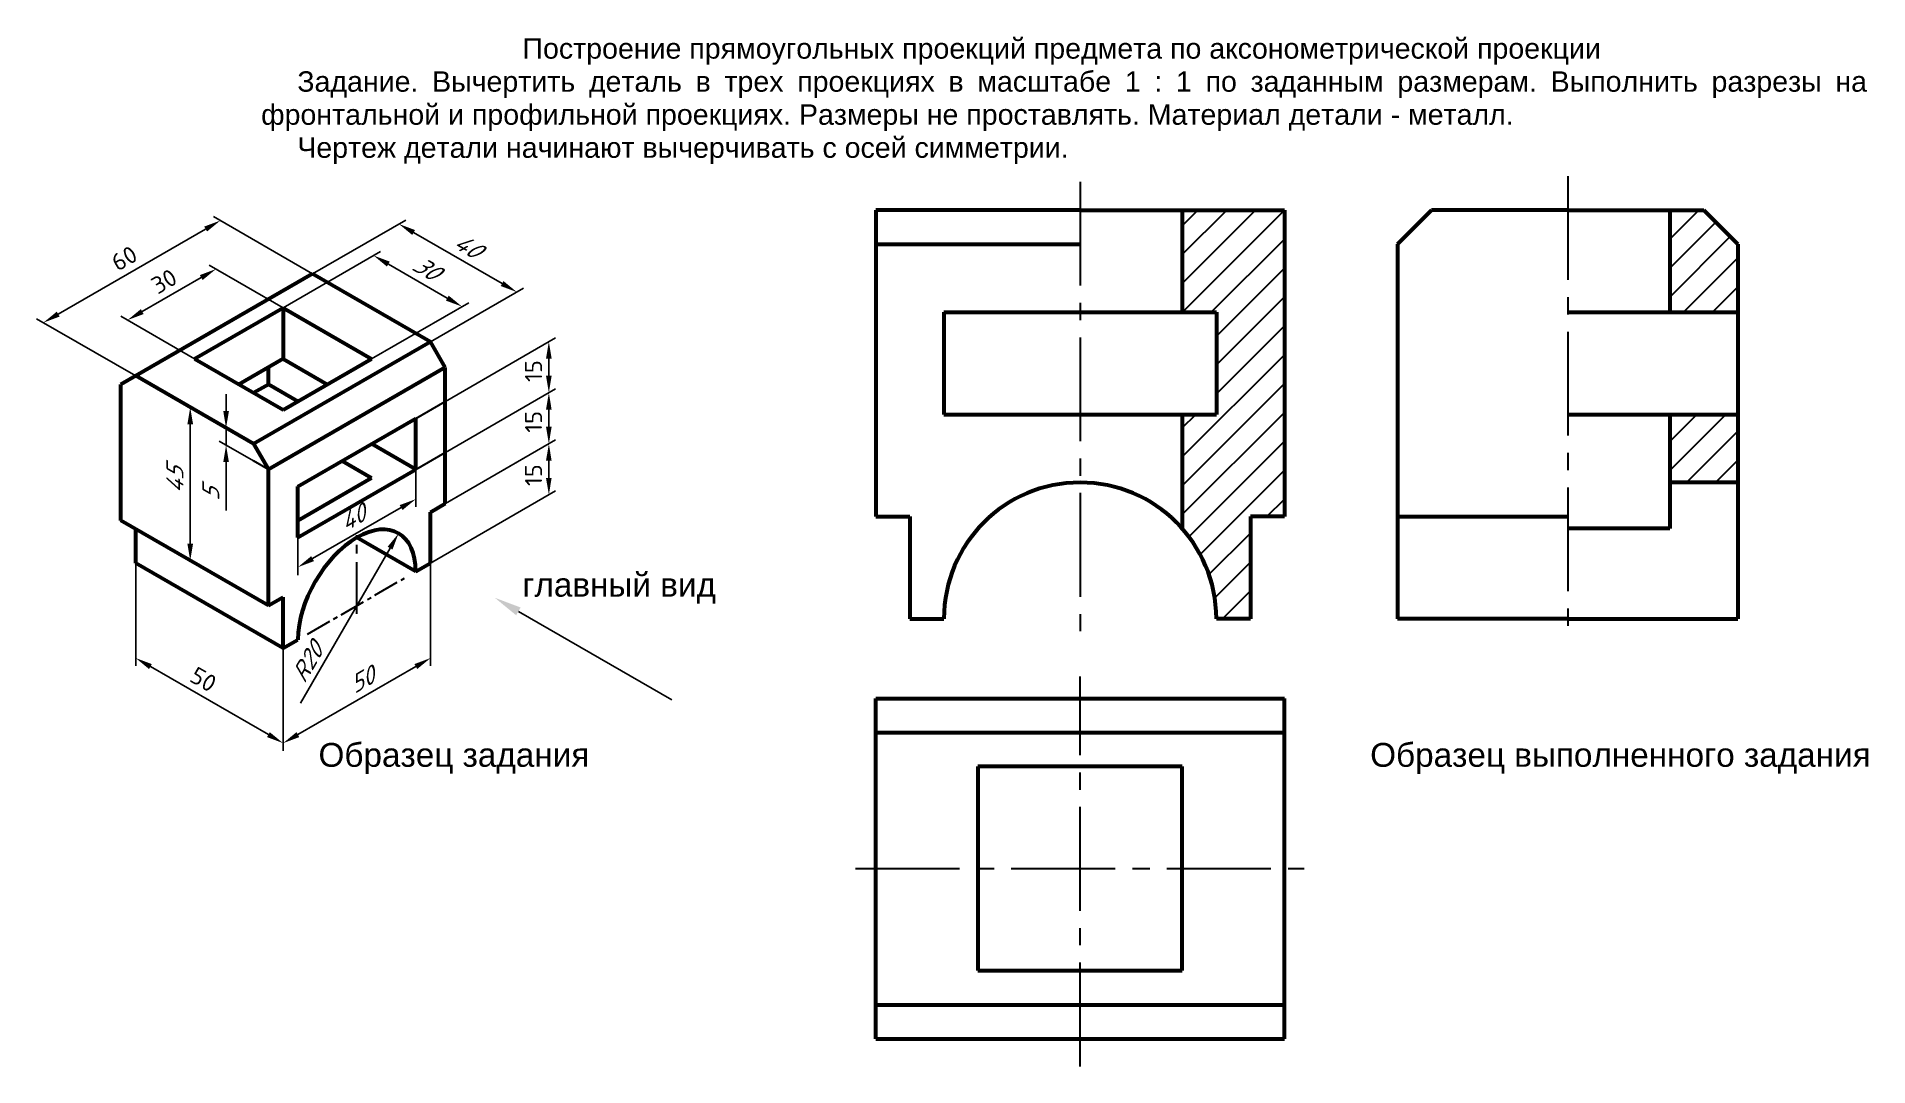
# Model space of a CAD drawing. Header units: millimetres. Extents: x 391 to 660, y 145 to 297.
import ezdxf
from ezdxf import colors
from ezdxf.entities.mleader import LeaderData, LeaderLine
from ezdxf.math import Vec2, Vec3

# ---------------------------------------------------------------- set-up
doc = ezdxf.new("R2010")
doc.units = ezdxf.units.MM
doc.linetypes.add('CENTER2', pattern=[28.575, 19.05, -3.175, 3.175, -3.175])
for name, color, linetype, lineweight in [('OSI', 2, 'CENTER2', 30), ('OSN', 3, 'Continuous', 60), ('RAZM', 1, 'Continuous', 30), ('TONK', 6, 'Continuous', 30)]:
    doc.layers.add(name, color=color, linetype=linetype, lineweight=lineweight)
doc.layers.add('ТЕКСТ', color=2, linetype='Continuous', plot=False)
doc.styles.add('-30', font='simplex.shx')
doc.styles.add('30', font='simplex.shx', dxfattribs={"oblique": 30})
doc.styles.add('Ar', font='ARIAL.TTF')
doc.dimstyles.new('Copy of gal-r30', dxfattribs={"dimtxt": 2.5, "dimasz": 2.5, "dimexe": 1, "dimexo": 0, "dimgap": 1, "dimtad": 1, "dimdec": 1, "dimlfac": 2, "dimtxsty": '30', "dimcen": -2.5, "dimadec": 0, "dimazin": 0, "dimtfac": 1, "dimtdec": 1, "dimtmove": 0, "dimatfit": 3, "dimfxl": 1, "dimarcsym": 0})
doc.dimstyles.new('Copy(2) of gal-r-30', dxfattribs={"dimtxt": 2.5, "dimasz": 2.5, "dimexe": 1, "dimexo": 0, "dimgap": 1, "dimtad": 1, "dimdec": 1, "dimlfac": 2, "dimtxsty": '-30', "dimcen": -2.5, "dimadec": 0, "dimazin": 0, "dimtfac": 1, "dimtdec": 1, "dimtmove": 0, "dimatfit": 2, "dimfxl": 1, "dimarcsym": 0})
pattern_1 = [(45, (423.2173, 0), (-2.12132, 2.12132), [])]

# ---------------------------------------------------------------- blocks, each defined once
blk = doc.blocks.new('*D13')
at = {"layer": 'Defpoints', "color": 0, "transparency": 16777216}
for p in [(417.21, 262.51), (427.07, 256.82), (414.08, 249.32)]:
    blk.add_point(p, dxfattribs=at)
at = {"layer": 'RAZM', "color": 0, "lineweight": -2, "transparency": 16777216}
for p, q in [((406.38, 256.26), (415.04, 261.26)), ((427.07, 256.82), (416.21, 263.09)), ((414.08, 249.32), (403.22, 255.59))]:
    blk.add_line(p, q, dxfattribs=at)
at = {"layer": 'RAZM', "color": 0, "transparency": 16777216}
for points in [[(414.84, 261.62), (415.25, 260.9), (417.21, 262.51)], [(406.18, 256.62), (406.59, 255.9), (404.22, 255.01)]]:
    blk.add_solid(points, dxfattribs=at)
at = {"layer": 'RAZM', "color": 0, "transparency": 16777216, "insert": (409.59, 260.71), "char_height": 2.5, "attachment_point": 5, "rotation": 30, "style": '-30'}
blk.add_mtext('30', dxfattribs=at)
blk = doc.blocks.new('*D14')
at = {"layer": 'Defpoints', "color": 0, "transparency": 16777216}
for p in [(417.86, 269.64), (431.4, 261.82), (405.42, 246.82)]:
    blk.add_point(p, dxfattribs=at)
at = {"layer": 'RAZM', "color": 0, "lineweight": -2, "transparency": 16777216}
for p, q in [((431.4, 261.82), (416.86, 270.22)), ((394.04, 255.89), (415.69, 268.39)), ((405.42, 246.82), (390.87, 255.22))]:
    blk.add_line(p, q, dxfattribs=at)
at = {"layer": 'RAZM', "color": 0, "transparency": 16777216}
for points in [[(415.48, 268.75), (415.9, 268.03), (417.86, 269.64)], [(393.83, 256.25), (394.25, 255.53), (391.87, 254.64)]]:
    blk.add_solid(points, dxfattribs=at)
at = {"layer": 'RAZM', "color": 0, "transparency": 16777216, "insert": (403.74, 264.09), "char_height": 2.5, "attachment_point": 5, "rotation": 30, "style": '-30'}
blk.add_mtext('60', dxfattribs=at)
blk = doc.blocks.new('*D15')
at = {"layer": 'Defpoints', "color": 0, "transparency": 16777216}
for p in [(427.07, 256.82), (453.35, 256.99), (440.06, 249.32)]:
    blk.add_point(p, dxfattribs=at)
at = {"layer": 'RAZM', "color": 0, "lineweight": -2, "transparency": 16777216}
for p, q in [((427.07, 256.82), (441.36, 265.07)), ((442.52, 263.24), (451.18, 258.24)), ((440.06, 249.32), (454.35, 257.57))]:
    blk.add_line(p, q, dxfattribs=at)
at = {"layer": 'RAZM', "color": 0, "transparency": 16777216}
for points in [[(442.73, 263.6), (442.31, 262.88), (440.36, 264.49)], [(451.39, 258.6), (450.97, 257.88), (453.35, 256.99)]]:
    blk.add_solid(points, dxfattribs=at)
at = {"layer": 'RAZM', "color": 0, "transparency": 16777216, "insert": (447.98, 262.69), "char_height": 2.5, "attachment_point": 5, "rotation": 330, "style": '30'}
blk.add_mtext('30', dxfattribs=at)
blk = doc.blocks.new('*D16')
at = {"layer": 'Defpoints', "color": 0, "transparency": 16777216}
for p in [(431.4, 261.82), (461.39, 259.13), (448.72, 251.82)]:
    blk.add_point(p, dxfattribs=at)
at = {"layer": 'RAZM', "color": 0, "lineweight": -2, "transparency": 16777216}
for p, q in [((431.4, 261.82), (445.07, 269.71)), ((446.23, 267.88), (459.22, 260.38)), ((448.72, 251.82), (462.39, 259.71))]:
    blk.add_line(p, q, dxfattribs=at)
at = {"layer": 'RAZM', "color": 0, "transparency": 16777216}
for points in [[(446.44, 268.24), (446.03, 267.52), (444.07, 269.13)], [(459.43, 260.74), (459.02, 260.02), (461.39, 259.13)]]:
    blk.add_solid(points, dxfattribs=at)
at = {"layer": 'RAZM', "color": 0, "transparency": 16777216, "insert": (454.06, 265.96), "char_height": 2.5, "attachment_point": 5, "rotation": 330, "style": '30'}
blk.add_mtext('40', dxfattribs=at)
blk = doc.blocks.new('*D17')
at = {"layer": 'Defpoints', "color": 0, "transparency": 16777216}
for p in [(466.09, 236.84), (448.72, 226.82), (448.72, 219.32)]:
    blk.add_point(p, dxfattribs=at)
at = {"layer": 'RAZM', "color": 0, "lineweight": -2, "transparency": 16777216}
for p, q in [((448.72, 226.82), (467.09, 237.42)), ((466.09, 231.84), (466.09, 234.34)), ((448.72, 219.32), (467.09, 229.92))]:
    blk.add_line(p, q, dxfattribs=at)
at = {"layer": 'RAZM', "color": 0, "transparency": 16777216}
for points in [[(465.67, 234.34), (466.5, 234.34), (466.09, 236.84)], [(465.67, 231.84), (466.5, 231.84), (466.09, 229.34)]]:
    blk.add_solid(points, dxfattribs=at)
at = {"layer": 'RAZM', "color": 0, "transparency": 16777216, "insert": (463.84, 232.24), "char_height": 2.5, "attachment_point": 5, "rotation": 90, "style": '-30'}
blk.add_mtext('15', dxfattribs=at)
blk = doc.blocks.new('*D18')
at = {"layer": 'Defpoints', "color": 0, "transparency": 16777216}
for p in [(466.09, 244.34), (450.89, 235.57), (450.89, 228.07)]:
    blk.add_point(p, dxfattribs=at)
at = {"layer": 'RAZM', "color": 0, "lineweight": -2, "transparency": 16777216}
for p, q in [((450.89, 235.57), (467.09, 244.92)), ((466.09, 239.34), (466.09, 241.84)), ((450.89, 228.07), (467.09, 237.42))]:
    blk.add_line(p, q, dxfattribs=at)
at = {"layer": 'RAZM', "color": 0, "transparency": 16777216}
for points in [[(465.67, 241.84), (466.5, 241.84), (466.09, 244.34)], [(465.67, 239.34), (466.5, 239.34), (466.09, 236.84)]]:
    blk.add_solid(points, dxfattribs=at)
at = {"layer": 'RAZM', "color": 0, "transparency": 16777216, "insert": (463.84, 240.07), "char_height": 2.5, "attachment_point": 5, "rotation": 90, "style": '-30'}
blk.add_mtext('15', dxfattribs=at)
blk = doc.blocks.new('*D19')
at = {"layer": 'Defpoints', "color": 0, "transparency": 16777216}
for p in [(466.09, 251.84), (450.89, 243.07), (450.89, 235.57)]:
    blk.add_point(p, dxfattribs=at)
at = {"layer": 'RAZM', "color": 0, "lineweight": -2, "transparency": 16777216}
for p, q in [((450.89, 243.07), (467.09, 252.42)), ((466.09, 246.84), (466.09, 249.34)), ((450.89, 235.57), (467.09, 244.92))]:
    blk.add_line(p, q, dxfattribs=at)
at = {"layer": 'RAZM', "color": 0, "transparency": 16777216}
for points in [[(465.67, 249.34), (466.5, 249.34), (466.09, 251.84)], [(465.67, 246.84), (466.5, 246.84), (466.09, 244.34)]]:
    blk.add_solid(points, dxfattribs=at)
at = {"layer": 'RAZM', "color": 0, "transparency": 16777216, "insert": (463.84, 247.53), "char_height": 2.5, "attachment_point": 5, "rotation": 90, "style": '-30'}
blk.add_mtext('15', dxfattribs=at)
blk = doc.blocks.new('*D20')
at = {"layer": 'Defpoints', "color": 0, "transparency": 16777216}
for p in [(446.56, 233.07), (446.56, 228.72), (429.24, 223.07)]:
    blk.add_point(p, dxfattribs=at)
at = {"layer": 'RAZM', "color": 0, "lineweight": -2, "transparency": 16777216}
for p, q in [((446.56, 233.07), (446.56, 227.56)), ((431.4, 219.97), (444.39, 227.47)), ((429.24, 223.07), (429.24, 217.56))]:
    blk.add_line(p, q, dxfattribs=at)
at = {"layer": 'RAZM', "color": 0, "transparency": 16777216}
for points in [[(444.18, 227.83), (444.6, 227.11), (446.56, 228.72)], [(431.19, 220.33), (431.61, 219.61), (429.24, 218.72)]]:
    blk.add_solid(points, dxfattribs=at)
at = {"layer": 'RAZM', "color": 0, "transparency": 16777216, "insert": (437.17, 225.9), "char_height": 2.5, "attachment_point": 5, "rotation": 30, "style": '30'}
blk.add_mtext('40', dxfattribs=at)
blk = doc.blocks.new('*D21')
at = {"layer": 'Defpoints', "color": 0, "transparency": 16777216}
for p in [(448.72, 219.32), (427.07, 206.82), (448.72, 205.37)]:
    blk.add_point(p, dxfattribs=at)
at = {"layer": 'RAZM', "color": 0, "lineweight": -2, "transparency": 16777216}
for p, q in [((448.72, 219.32), (448.72, 204.22)), ((427.07, 206.82), (427.07, 191.72)), ((429.24, 194.12), (446.56, 204.12))]:
    blk.add_line(p, q, dxfattribs=at)
at = {"layer": 'RAZM', "color": 0, "transparency": 16777216}
for points in [[(446.35, 204.48), (446.76, 203.76), (448.72, 205.37)], [(429.03, 194.48), (429.44, 193.76), (427.07, 192.87)]]:
    blk.add_solid(points, dxfattribs=at)
at = {"layer": 'RAZM', "color": 0, "transparency": 16777216, "insert": (438.52, 202.08), "char_height": 2.5, "attachment_point": 5, "rotation": 30, "style": '30'}
blk.add_mtext('50', dxfattribs=at)
blk = doc.blocks.new('*D22')
at = {"layer": 'Defpoints', "color": 0, "transparency": 16777216}
for p in [(405.42, 219.32), (427.07, 206.82), (427.07, 192.87)]:
    blk.add_point(p, dxfattribs=at)
at = {"layer": 'RAZM', "color": 0, "lineweight": -2, "transparency": 16777216}
for p, q in [((405.42, 219.32), (405.42, 204.22)), ((427.07, 206.82), (427.07, 191.72)), ((407.58, 204.12), (424.91, 194.12))]:
    blk.add_line(p, q, dxfattribs=at)
at = {"layer": 'RAZM', "color": 0, "transparency": 16777216}
for points in [[(407.79, 204.48), (407.38, 203.76), (405.42, 205.37)], [(425.11, 194.48), (424.7, 193.76), (427.07, 192.87)]]:
    blk.add_solid(points, dxfattribs=at)
at = {"layer": 'RAZM', "color": 0, "transparency": 16777216, "insert": (415.36, 202.23), "char_height": 2.5, "attachment_point": 5, "rotation": 330, "style": '-30'}
blk.add_mtext('50', dxfattribs=at)
blk = doc.blocks.new('*D23')
at = {"layer": 'Defpoints', "color": 0, "transparency": 16777216}
for p in [(411.35, 243.39), (411.35, 220.89), (413.43, 219.69)]:
    blk.add_point(p, dxfattribs=at)
at = {"layer": 'RAZM', "color": 0, "lineweight": -2, "transparency": 16777216}
for p, q in [((411.35, 243.39), (414.43, 241.62)), ((413.43, 239.69), (413.43, 222.19)), ((411.35, 220.89), (414.43, 219.12))]:
    blk.add_line(p, q, dxfattribs=at)
at = {"layer": 'RAZM', "color": 0, "transparency": 16777216}
for points in [[(413.01, 239.69), (413.85, 239.69), (413.43, 242.19)], [(413.01, 222.19), (413.85, 222.19), (413.43, 219.69)]]:
    blk.add_solid(points, dxfattribs=at)
at = {"layer": 'RAZM', "color": 0, "transparency": 16777216, "insert": (411.18, 231.42), "char_height": 2.5, "attachment_point": 5, "rotation": 90, "style": '30'}
blk.add_mtext('45', dxfattribs=at)
blk = doc.blocks.new('*D24')
at = {"layer": 'Defpoints', "color": 0, "transparency": 16777216}
for p in [(422.74, 236.82), (418.69, 236.65), (422.74, 234.32)]:
    blk.add_point(p, dxfattribs=at)
at = {"layer": 'RAZM', "color": 0, "lineweight": -2, "transparency": 16777216}
for p, q in [((418.69, 241.65), (418.69, 244.15)), ((422.74, 236.82), (417.69, 239.73)), ((422.74, 234.32), (417.69, 237.23)), ((418.69, 239.15), (418.69, 236.65)), ((418.69, 234.15), (418.69, 227.04))]:
    blk.add_line(p, q, dxfattribs=at)
at = {"layer": 'RAZM', "color": 0, "transparency": 16777216}
for points in [[(418.28, 241.65), (419.11, 241.65), (418.69, 239.15)], [(418.28, 234.15), (419.11, 234.15), (418.69, 236.65)]]:
    blk.add_solid(points, dxfattribs=at)
at = {"layer": 'RAZM', "color": 0, "transparency": 16777216, "insert": (416.44, 229.35), "char_height": 2.5, "attachment_point": 5, "rotation": 90, "style": '30'}
blk.add_mtext('5', dxfattribs=at)

msp = doc.modelspace()

# ---------------------------------------------------------------- hatches: boundary and pattern name
at = {"layer": 'TONK'}
h = msp.add_hatch(dxfattribs=at)
h.set_pattern_fill('_USER', color=256, scale=3, angle=45, style=0, pattern_type=0)
h.set_pattern_definition([(45, (290.232, 0), (-2.12132, 2.12132), [])])
h.paths.add_polyline_path([(559.106, 224.384, -0.1826758), (564.106, 211.155), (569.106, 211.155), (569.106, 226.155), (574.106, 226.155), (574.106, 271.155), (559.106, 271.155), (559.106, 256.155), (564.106, 256.155), (564.106, 241.155), (559.106, 241.155)])
h = msp.add_hatch(dxfattribs=at)
h.set_pattern_fill('_USER', color=256, scale=3, angle=45, style=0, pattern_type=0)
h.set_pattern_definition(pattern_1)
h.paths.add_polyline_path([(640.697, 266.155), (635.697, 271.155), (630.697, 271.155), (630.697, 256.155), (640.697, 256.155)])
h = msp.add_hatch(dxfattribs=at)
h.set_pattern_fill('_USER', color=256, scale=3, angle=45, style=0, pattern_type=0)
h.set_pattern_definition(pattern_1)
h.paths.add_polyline_path([(640.697, 241.155), (630.697, 241.155), (630.697, 231.155), (640.697, 231.155)])

# ---------------------------------------------------------------- linework, layer by layer
at = {"layer": 'OSI', "ltscale": 0.8}
for p, q in [((544.106, 275.336), (544.106, 208.727)), ((615.697, 276.155), (615.697, 208.553)), ((544.106, 145.392), (544.106, 202.641)), ((511.14, 174.452), (577.024, 174.452))]:
    msp.add_line(p, q, dxfattribs=at)
at = {"layer": 'OSI', "ltscale": 0.4}
msp.add_line((437.896, 211.848), (437.896, 223.4), dxfattribs=at)
at = {"layer": 'OSI', "ltscale": 0.2}
msp.add_line((430.637, 208.877), (444.887, 217.104), dxfattribs=at)
at = {"layer": 'OSN'}
for p, q in [((544.106, 271.155), (514.106, 271.155)), ((514.106, 271.155), (514.106, 226.155)), ((544.106, 271.155), (574.106, 271.155)), ((559.106, 271.155), (559.106, 256.155)), ((574.106, 271.155), (574.106, 226.155)), ((595.697, 271.155), (590.697, 266.155)), ((615.697, 271.155), (595.697, 271.155)), ((615.697, 271.155), (635.697, 271.155)), ((630.697, 271.155), (630.697, 256.155)), ((635.697, 271.155), (640.697, 266.155)), ((514.106, 266.155), (544.106, 266.155)), ((590.697, 266.155), (590.697, 211.155)), ((640.697, 266.155), (640.697, 211.155)), ((431.401, 261.818), (405.42, 246.818)), ((448.721, 251.818), (431.401, 261.818)), ((414.08, 249.318), (427.07, 256.818)), ((427.07, 256.818), (440.061, 249.318)), ((427.07, 256.818), (427.07, 249.318)), ((524.106, 256.155), (564.106, 256.155)), ((524.106, 256.155), (524.106, 241.155)), ((564.106, 256.155), (564.106, 241.155)), ((615.697, 256.155), (640.697, 256.155)), ((448.721, 251.818), (422.74, 236.818)), ((450.886, 248.068), (448.721, 251.818)), ((414.08, 249.318), (427.07, 241.818)), ((427.07, 249.318), (420.575, 245.568)), ((450.886, 248.068), (424.905, 233.068)), ((424.905, 245.568), (424.905, 248.068)), ((427.07, 241.818), (440.061, 249.318)), ((427.07, 249.318), (433.566, 245.568)), ((450.886, 228.068), (450.886, 248.068)), ((405.42, 246.818), (403.255, 245.568)), ((403.255, 225.568), (403.255, 245.568)), ((422.74, 236.818), (405.42, 246.818)), ((424.905, 245.568), (422.74, 244.318)), ((429.236, 243.068), (424.905, 245.568)), ((429.236, 230.568), (446.556, 240.568)), ((446.556, 233.068), (446.556, 240.568)), ((524.106, 241.155), (564.106, 241.155)), ((559.106, 241.155), (559.106, 224.384)), ((615.697, 241.155), (640.697, 241.155)), ((630.697, 241.155), (630.697, 224.384)), ((422.74, 236.818), (424.905, 233.068)), ((446.556, 233.068), (440.061, 236.818)), ((435.731, 234.318), (440.061, 231.818)), ((424.905, 213.068), (424.905, 233.068)), ((429.236, 223.068), (446.556, 233.068)), ((429.236, 225.568), (440.061, 231.818)), ((429.236, 223.068), (429.236, 230.568)), ((640.697, 231.155), (630.697, 231.155)), ((448.721, 226.818), (450.886, 228.068)), ((448.721, 219.318), (448.721, 226.818)), ((514.106, 226.155), (519.106, 226.155)), ((519.106, 226.155), (519.106, 211.155)), ((574.106, 226.155), (569.106, 226.155)), ((569.106, 226.155), (569.106, 211.155)), ((590.697, 226.155), (615.697, 226.155)), ((424.905, 213.068), (403.255, 225.568)), ((405.42, 219.318), (405.42, 224.318)), ((630.697, 224.384), (615.697, 224.384)), ((446.556, 218.068), (437.896, 223.068)), ((427.07, 206.818), (405.42, 219.318)), ((446.556, 218.068), (448.721, 219.318)), ((424.905, 213.068), (427.07, 214.318)), ((427.07, 206.818), (427.07, 214.318)), ((519.106, 211.155), (524.106, 211.155)), ((569.106, 211.155), (564.106, 211.155)), ((615.697, 211.155), (590.697, 211.155)), ((615.697, 211.155), (640.697, 211.155)), ((427.07, 206.818), (429.236, 208.068)), ((514.106, 199.452), (574.106, 199.452)), ((514.106, 149.452), (514.106, 199.452)), ((574.106, 149.452), (574.106, 199.452)), ((514.106, 194.452), (574.106, 194.452)), ((544.106, 189.452), (529.106, 189.452)), ((529.106, 189.452), (529.106, 159.452)), ((559.106, 189.452), (544.106, 189.452)), ((559.106, 159.452), (559.106, 189.452)), ((529.106, 159.452), (559.106, 159.452)), ((514.106, 154.452), (574.106, 154.452)), ((514.106, 149.452), (574.106, 149.452))]:
    msp.add_line(p, q, dxfattribs=at)
msp.add_arc((544.106, 211.155), 20, 0, 180, dxfattribs=at)
msp.add_ellipse((437.896, 213.068), major_axis=(-6.124, -10.607), ratio=0.5773503, start_param=2.3561945, end_param=5.4977871, dxfattribs=at)
at = {"layer": 'RAZM'}
for p, q in [((446.556, 240.568), (450.886, 243.068)), ((424.905, 233.068), (422.74, 234.318)), ((446.556, 233.068), (450.886, 235.568))]:
    msp.add_line(p, q, dxfattribs=at)

# ---------------------------------------------------------------- texts
at = {"layer": 'RAZM', "insert": (430.566, 204.577), "char_height": 2.5, "attachment_point": 5, "rotation": 60, "style": '30'}
msp.add_mtext('R20', dxfattribs=at)
at = {"layer": 'ТЕКСТ', "style": 'Ar'}
for s, p in [('главный вид', (462.192, 214.389)), ('Образец задания', (432.263, 189.397)), ('Образец выполненного задания', (586.692, 189.397))]:
    msp.add_text(s, height=3.5, dxfattribs=at).set_placement(p)
at = {"layer": 'ТЕКСТ', "insert": (423.838, 296.415), "char_height": 3, "attachment_point": 1, "style": 'Ar'}
msp.add_mtext_dynamic_manual_height_columns('\\pxa1,sm0.97083,qc;Построение прямоугольных проекций предмета по аксонометрической проекции\\P\\pi1.7708,a0.25,qj;Задание. Вычертить деталь в трех проекциях в масштабе 1 : 1 по заданным размерам. Выполнить разрезы на фронтальной и профильной проекциях. Размеры не проставлять. Материал детали - металл.\\PЧертеж детали начинают вычерчивать с осей симметрии.', width=235.10724, gutter_width=35, heights=[0], dxfattribs=at)

# ---------------------------------------------------------------- dimensions: what is measured, and where the dimension line sits
at = {"layer": 'RAZM'}
for base, p1, p2, angle, dimstyle, picture, middle in [((417.855, 269.638), (405.42, 246.818), (431.401, 261.818), 30, 'Copy(2) of gal-r-30', '*D14', (404.865, 262.138)), ((461.389, 259.132), (431.401, 261.818), (448.721, 251.818), 330, 'Copy of gal-r30', '*D16', (452.934, 264.013)), ((453.348, 256.989), (427.07, 256.818), (440.061, 249.318), 330, 'Copy of gal-r30', '*D15', (446.853, 260.739)), ((417.21, 262.511), (414.08, 249.318), (427.07, 256.818), 30, 'Copy(2) of gal-r-30', '*D13', (410.715, 258.761)), ((466.086, 251.843), (450.886, 235.568), (450.886, 243.068), 90, 'Copy(2) of gal-r-30', '*D19', (466.086, 247.527)), ((466.086, 244.343), (450.886, 228.068), (450.886, 235.568), 90, 'Copy(2) of gal-r-30', '*D18', (466.086, 240.072)), ((413.43, 219.693), (411.354, 243.391), (411.354, 220.891), 270, 'Copy of gal-r30', '*D23', (413.43, 231.42)), ((418.692, 236.655), (422.74, 236.818), (422.74, 234.318), 270, 'Copy of gal-r30', '*D24', (418.692, 229.347)), ((466.086, 236.843), (448.721, 219.318), (448.721, 226.818), 90, 'Copy(2) of gal-r-30', '*D17', (466.086, 232.241)), ((446.556, 228.718), (429.236, 223.068), (446.556, 233.068), 30, 'Copy of gal-r30', '*D20', (438.293, 223.947)), ((427.07, 192.872), (405.42, 219.318), (427.07, 206.818), 330, 'Copy(2) of gal-r-30', '*D22', (414.238, 200.281)), ((448.721, 205.372), (427.07, 206.818), (448.721, 219.318), 30, 'Copy of gal-r30', '*D21', (439.646, 200.132))]:
    dim = msp.add_linear_dim(base=base, p1=p1, p2=p2, angle=angle, dimstyle=dimstyle, dxfattribs=at)
    dim.commit()
    dim.dimension.update_dxf_attribs({"geometry": picture, "text_midpoint": middle, "dimtype": 161})

# ---------------------------------------------------------------- leaders
ml = msp.add_multileader_mtext('Standard', dxfattribs=at)
ml.set_content('')
ml.set_leader_properties()
ml.build(insert=Vec2(0, 0))
ml.multileader.update_dxf_attribs({"has_dogleg": 0, "text_right_attachment_type": 6, "dogleg_length": 0.36, "arrow_head_size": 2.5})
ctx = ml.context
ctx.base_point, ctx.arrow_head_size, ctx.plane_origin = Vec3(429.635, 198.759), 2.5, Vec3(444.02, 223.674)
ctx.right_attachment = 6
notes = []
notes.append((ctx, [(0, (1, 1, 0), (429.995, 198.759), (-1, 0), 0.36, [(0, [(444.02, 223.674)], 0, [])])]))
ctx.mtext, ml.multileader.dxf.content_type = None, 0
at = {"layer": 'ТЕКСТ'}
ml = msp.add_multileader_mtext('Standard', dxfattribs=at)
ml.set_content('')
ml.set_leader_properties()
ml.build(insert=Vec2(0, 0))
ml.multileader.update_dxf_attribs({"has_dogleg": 0, "text_right_attachment_type": 6, "dogleg_length": 0.36})
ctx = ml.context
ctx.base_point, ctx.plane_origin = Vec3(484.13, 199.228), Vec3(458.149, 214.228)
ctx.right_attachment = 6
notes.append((ctx, [(0, (1, 1, 0), (483.77, 199.228), (1, 0), 0.36, [(0, [(458.149, 214.228)], 0, [])])]))
ctx.mtext, ml.multileader.dxf.content_type = None, 0
for ctx, leaders in notes:
    for number, flags, end, landing, length, lines in leaders:
        leader = LeaderData()
        leader.index, (leader.has_last_leader_line, leader.has_dogleg_vector, leader.attachment_direction) = number, flags
        leader.last_leader_point, leader.dogleg_vector, leader.dogleg_length = Vec3(end), Vec3(landing), length
        for number, points, colour, breaks in lines:
            line = LeaderLine()
            line.index, line.vertices, line.color, line.breaks = number, Vec3.list(points), colors.encode_raw_color(colour), breaks
            leader.lines.append(line)
        ctx.leaders.append(leader)

doc.saveas('drawing.dxf')
